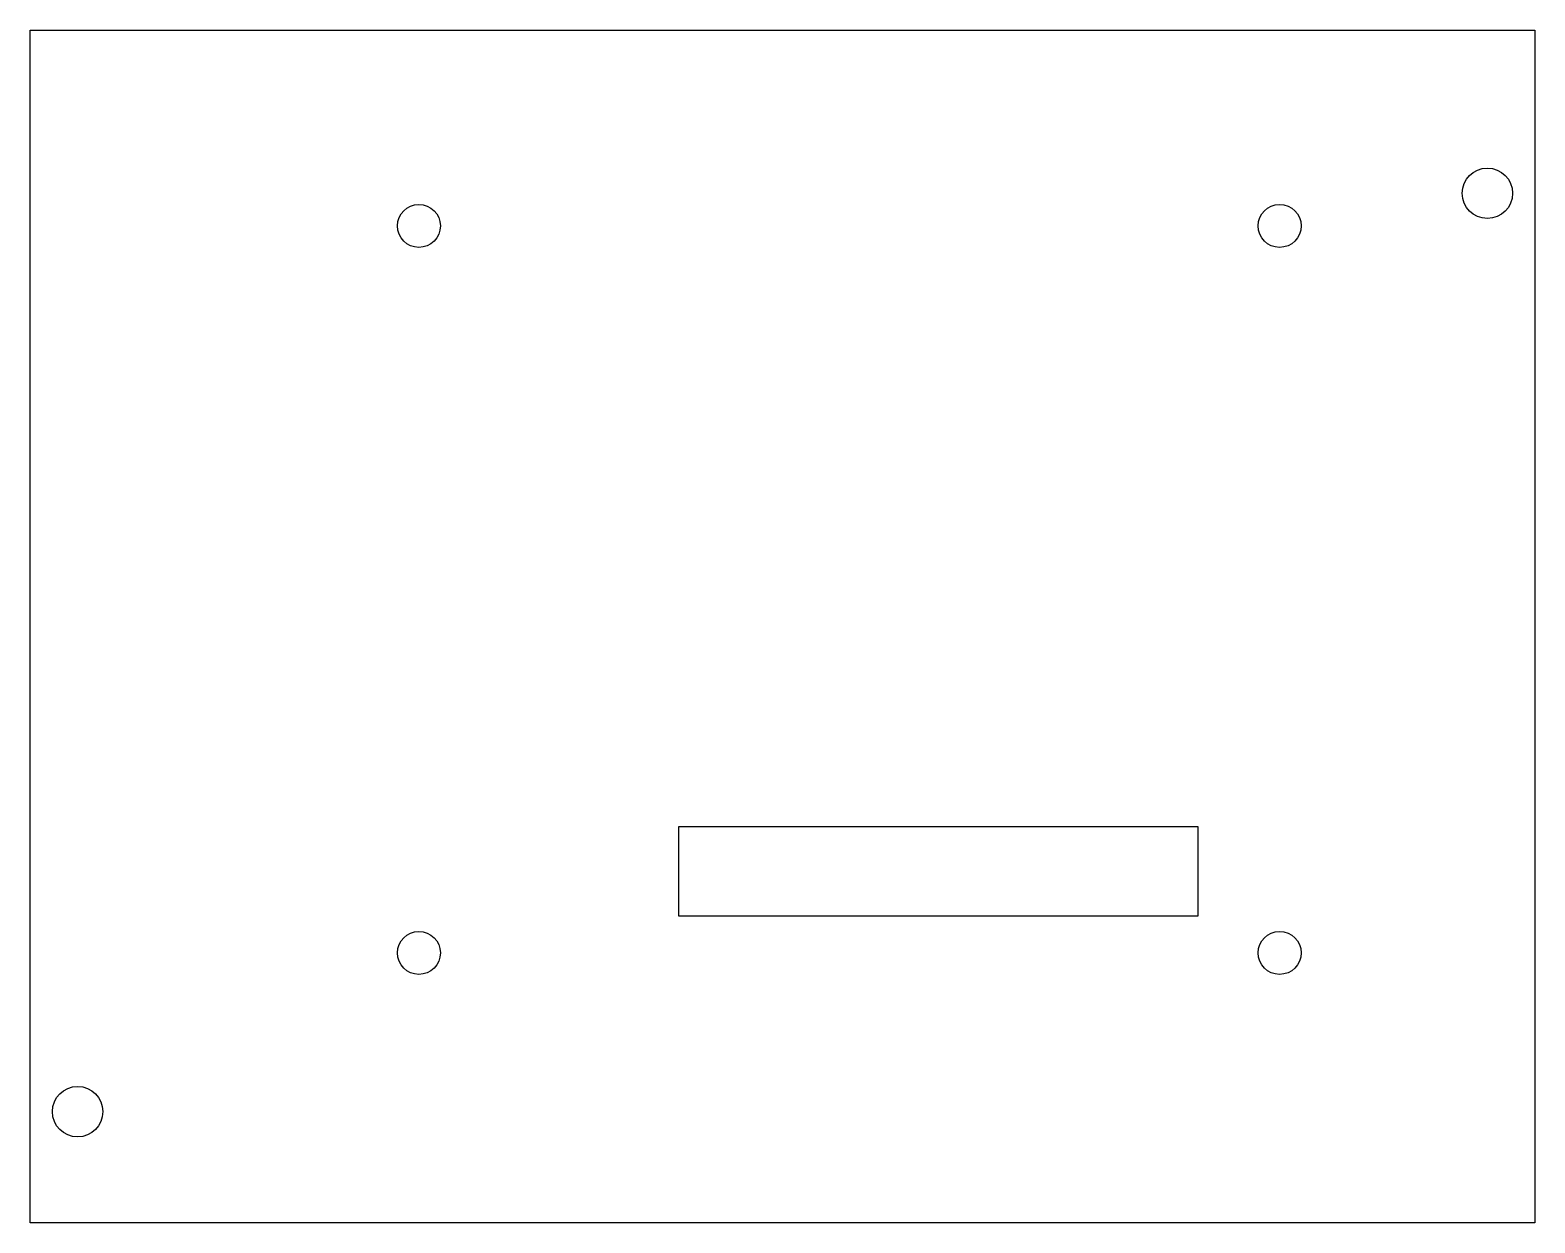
# Model space of a CAD drawing. Header units: millimetres. Extents: x 0 to 101, y 0 to 80.
import ezdxf

# ---------------------------------------------------------------- set-up
doc = ezdxf.new("R2010")
doc.units = ezdxf.units.MM
doc.layers.add('CUT_THROUGH', color=7, linetype='CONTINUOUS')

msp = doc.modelspace()

# ---------------------------------------------------------------- linework, layer by layer
at = {"layer": 'CUT_THROUGH'}
for points in [[(101.4, 0), (0, 0), (0, 80.4), (101.4, 80.4)], [(78.7, 20.7), (78.7, 26.7), (43.7, 26.7), (43.7, 20.7)]]:
    msp.add_lwpolyline(points, close=True, dxfattribs=at)
for centre, radius in [((98.2, 69.4), 1.7), ((26.2, 67.2), 1.45), ((84.2, 67.2), 1.45), ((26.2, 18.2), 1.45), ((84.2, 18.2), 1.45), ((3.2, 7.5), 1.7)]:
    msp.add_circle(centre, radius, dxfattribs=at)

doc.saveas('drawing.dxf')
